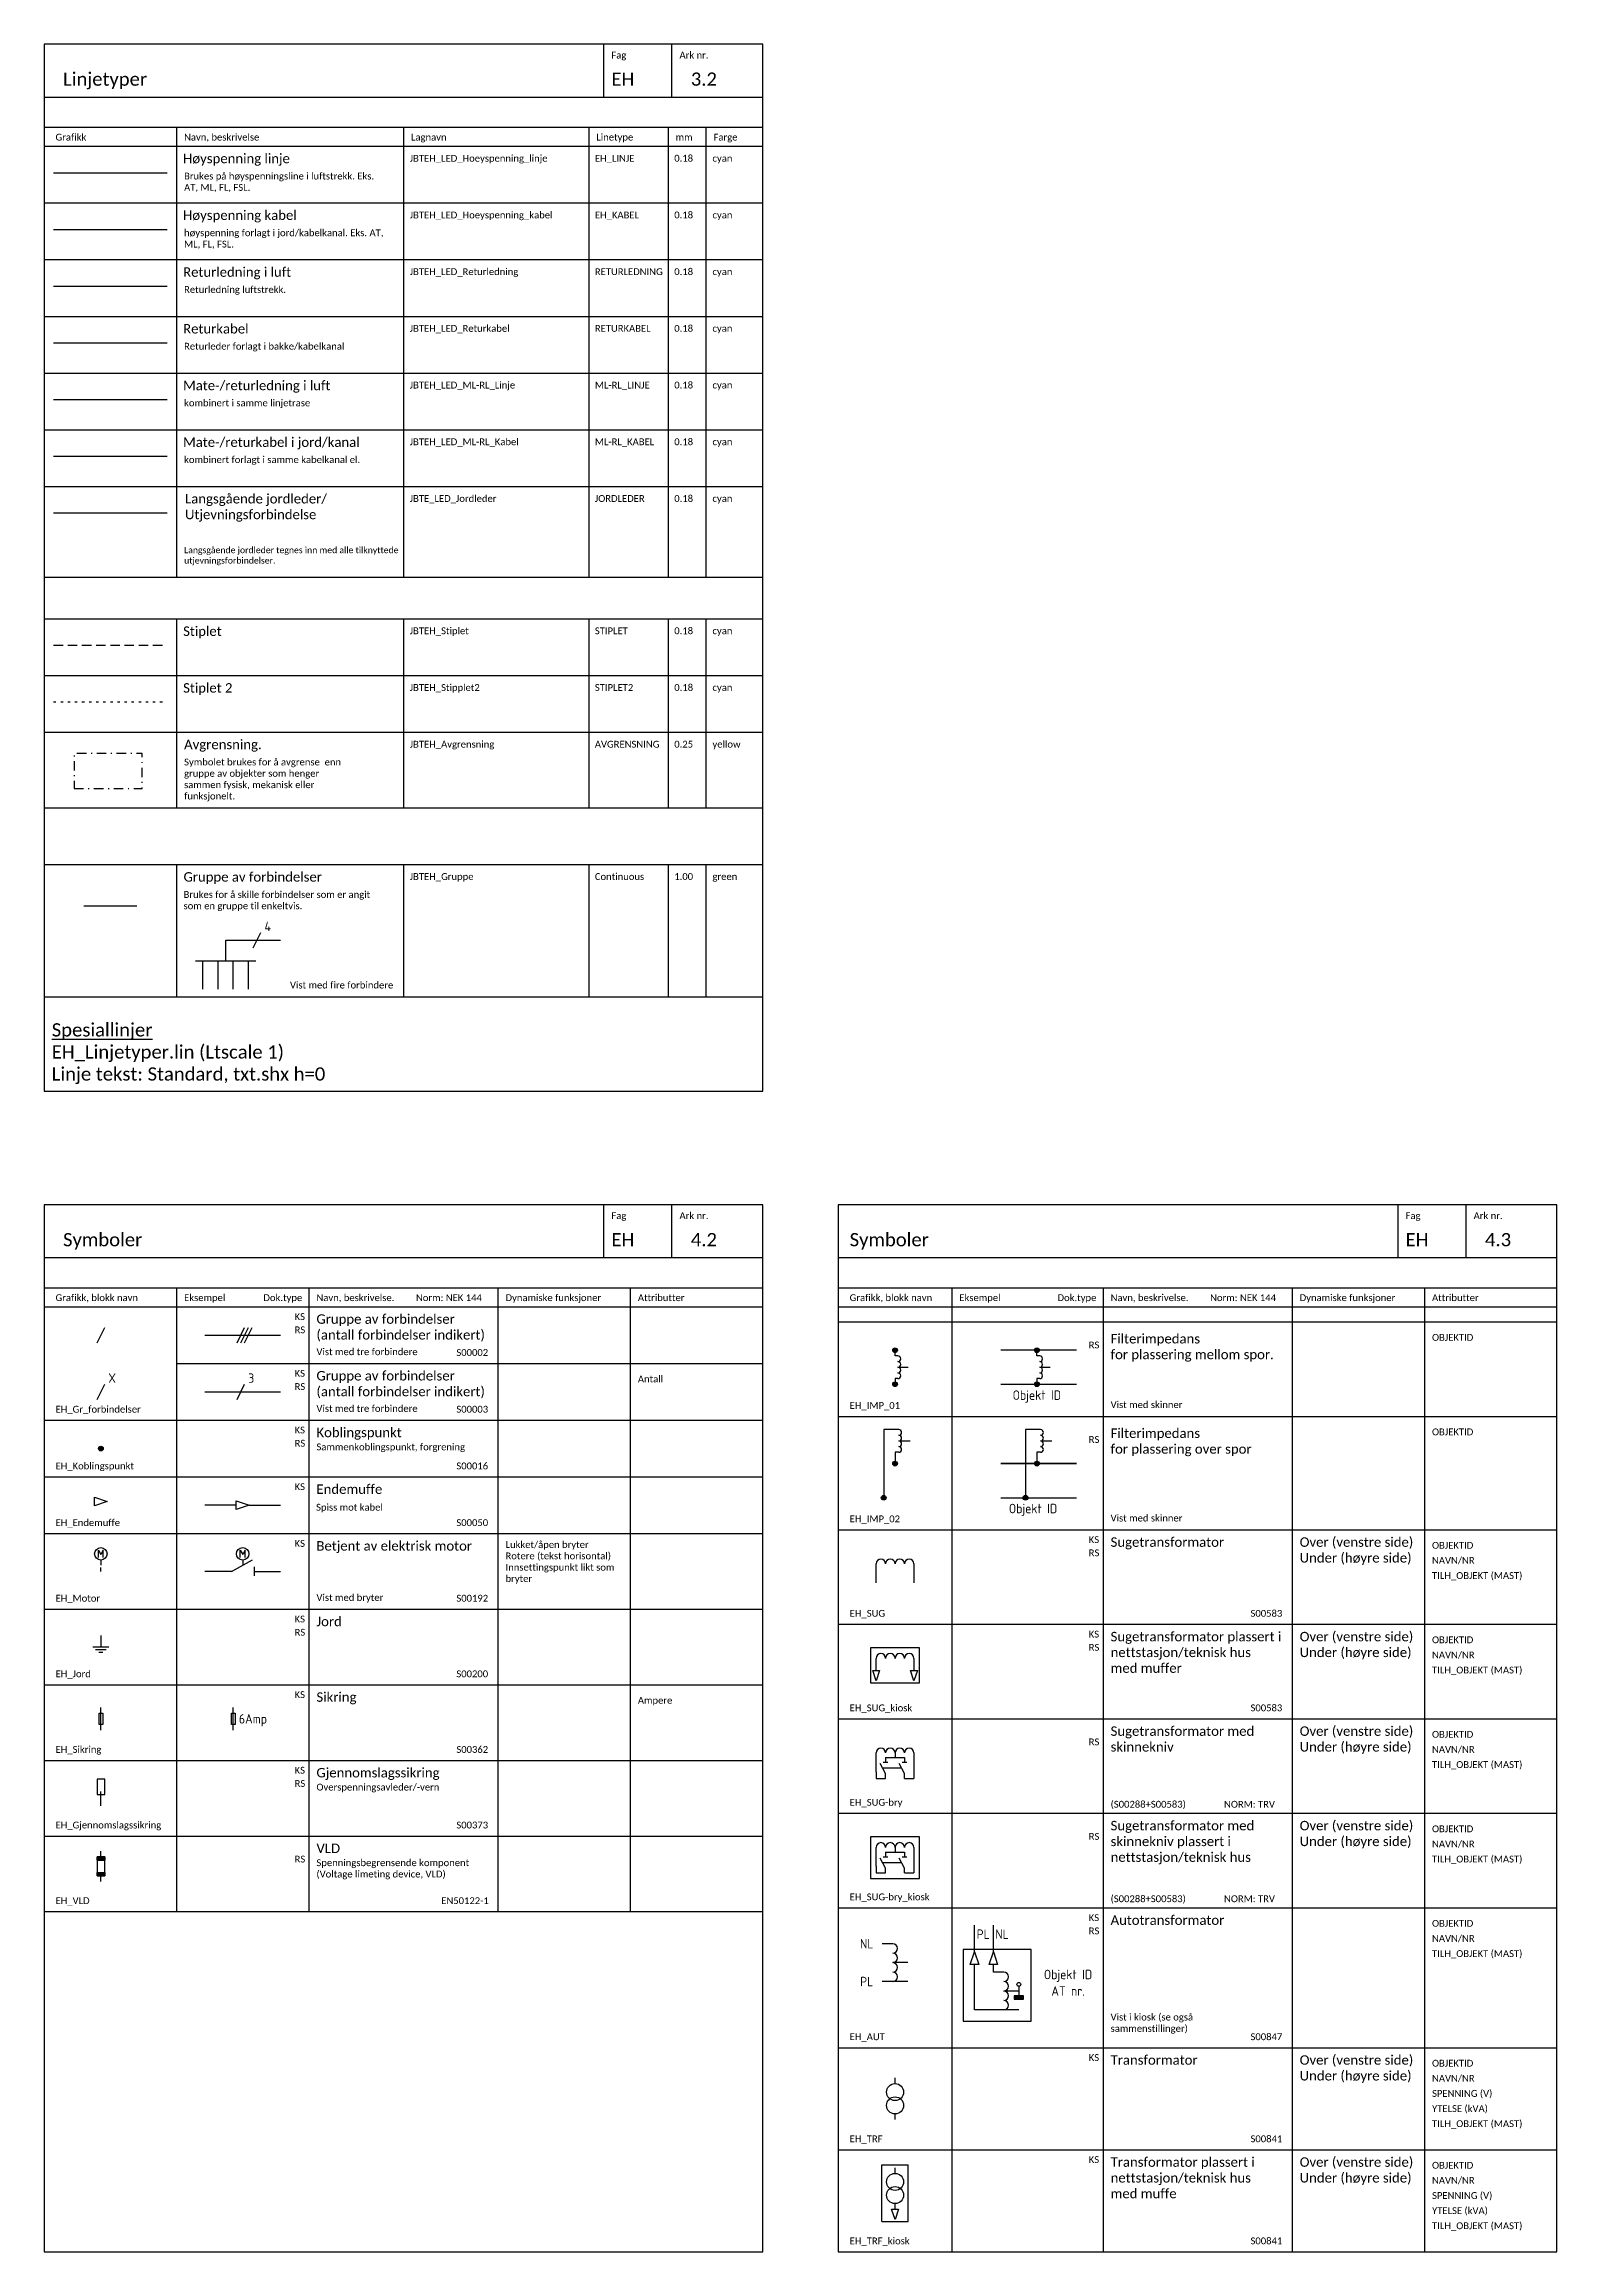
# Model space of a CAD drawing. Header units: millimetres. Extents: x -120 to 1240, y -2156 to 277.
# Drawn here: x 210 to 610, y -921 to -337 of the extents above; entities that cross this region are included whole.
import ezdxf
from ezdxf.enums import TextEntityAlignment as Align
from ezdxf.lldxf.tags import DXFTag

# ---------------------------------------------------------------- set-up
doc = ezdxf.new("R2010")
doc.units = ezdxf.units.MM
for name, pattern in [('AVGRENSNING', [5.25, 2.5, -1.25, 0.25, -1.25]), ('STIPLET', [3.75, 2.5, -1.25]), ('STIPLET2', [1.875, 0.625, -1.25])]:
    doc.linetypes.add(name, pattern=pattern)
for name, color, linetype in [('JBT_Tekst_25', 2, 'Continuous'), ('JBTE_LED_Jordleder', 4, 'JORDLEDER'), ('JBTEH_ATT_Tekst', 2, 'Continuous'), ('JBTEH_Avgrensning', 2, 'AVGRENSNING'), ('JBTEH_Gruppe', 3, 'Continuous'), ('JBTEH_Komponenter', 4, 'Continuous'), ('JBTEH_LED_Hoeyspenning_kabel', 4, 'KABEL2'), ('JBTEH_LED_Hoeyspenning_linje', 4, 'KABEL'), ('JBTEH_LED_ML-RL_Kabel', 4, 'ML-RL_KABEL'), ('JBTEH_LED_ML-RL_Linje', 4, 'ML-RL_LINJE'), ('JBTEH_LED_Returkabel', 4, 'RETURKABEL'), ('JBTEH_LED_Returledning', 4, 'RETURLEDNING'), ('JBTEH_Skinne_isolert_signal', 5, 'Continuous'), ('JBTEH_Stiplet', 4, 'STIPLET'), ('JBTEH_Stiplet2', 4, 'STIPLET2'), ('RAMME', 5, 'Continuous'), ('RAMME SYMBOLER', 4, 'Continuous'), ('RAMME TEKST', 7, 'Continuous')]:
    doc.layers.add(name, color=color, linetype=linetype)
doc.layers.add('JBTEH_ATT_OBJEKTID', color=2, linetype='Continuous', lineweight=25)
doc.styles.add('Calibri', font='calibri.ttf')
doc.styles.add('ISO25', font='isocp.shx', dxfattribs={"width": 0.9, "height": 2.5})
doc.styles.get("Standard").update_dxf_attribs({"font": 'txt.shx'})
tags = doc.linetypes.add('JORDLEDER', pattern='A,1.25,-1.5,2.5,-1,["jl",Standard,S=1.25,R=0,X=0,Y=-0.25],-2,2.5,-1.5,1.25', length=13.5).pattern_tags.tags
tags[10] = DXFTag(74, 10)
doc.linetypes.add('KABEL', pattern='A,0.3,-0.001,0.3,-0.001,0.3,-0.001,["x",Standard,S=0.25,R=0,X=0,Y=-0.08],-0.001', length=0.904)
doc.linetypes.add('KABEL2', pattern='A,0.3,-0.1,0.3,-0.1,0.3,-0.1,["x",Standard,S=0.25,R=0,X=0,Y=-0.08],-0.1', length=1.3)
tags = doc.linetypes.add('ML-RL_KABEL', pattern='A,1.5,-0.7,1,[133,ltypeshp,S=0.5,R=0,X=0,Y=0],-1,1,-0.7,1.5,["x",Standard,S=1.5,R=360,X=0,Y=-0.5],2.25', length=9.65).pattern_tags.tags
tags[22] = DXFTag(74, 10)
tags = doc.linetypes.add('ML-RL_LINJE', pattern='A,3.2,[133,ltypeshp,S=0.5,R=0,X=0,Y=0],-1,3.2,["x",Standard,S=1.5,R=360,X=0,Y=-0.5],2.25', length=9.65).pattern_tags.tags
tags[14] = DXFTag(74, 10)
doc.linetypes.add('RETURKABEL', pattern='A,1.5,-0.7,1,[133,ltypeshp,S=0.5,R=0,X=0,Y=0],-1,1,-0.7,1.5', length=7.4)
doc.linetypes.add('RETURLEDNING', pattern='A,3.2,[133,ltypeshp,S=0.5,R=0,X=0,Y=0],-1,3.2', length=7.4)

# ---------------------------------------------------------------- blocks, each defined once
blk = doc.blocks.new('EH_Gjennomslagssikring')
for p, q in [((-1, 7), (-1, 3)), ((1, 7), (-1, 7)), ((1, 3), (1, 7)), ((-1, 3), (1, 3)), ((0, 3), (0, 3.8)), ((0, 0), (0, 3))]:
    blk.add_line(p, q)
blk.add_solid([(0.8, 3.8), (-0.8, 3.8), (0, 5.4), (0.8, 3.8)])
blk = doc.blocks.new('EH_Jord')
for p, q in [((0, 0), (0, -3)), ((-2.1, -3), (2.1, -3)), ((-1.4, -3.7), (1.4, -3.7)), ((-0.525, -4.4), (0.525, -4.4))]:
    blk.add_line(p, q)
blk = doc.blocks.new('EH_Sikring')
blk.add_line((0, 0), (0, 6))
blk.add_lwpolyline([(-0.5, 1.5), (-0.5, 4.5), (0.5, 4.5), (0.5, 1.5)], close=True)
at = {"layer": 'JBTEH_ATT_Tekst', "style": 'ISO25'}
blk.add_attdef('AMP', (1.5, 1.75), '', height=2.5, dxfattribs=at)
blk = doc.blocks.new('EH_Koblingspunkt')
h = blk.add_hatch(color=256)
h.dxf.hatch_style = 1
edge = h.paths.add_edge_path()
edge.add_arc((0, 0), 0.625, 0, 360)
blk.add_circle((0, 0), 0.625)
blk = doc.blocks.new('EH_Endemuffe')
for p, q in [((0, 1.125), (3.375, 0)), ((0, -1.125), (0, 1.125)), ((3.375, 0), (0, -1.125))]:
    blk.add_line(p, q)
blk = doc.blocks.new('EH_Gr_forbindelser')
at = {"layer": 'JBTEH_Komponenter'}
blk.add_line((-1, -2), (1, 2), dxfattribs=at)
at = {"layer": 'JBTEH_ATT_Tekst', "style": 'ISO25'}
blk.add_attdef('ANTALL', (1.96, 2.38), '', height=2.5, dxfattribs=at)
blk = doc.blocks.new('*U88')
for p, q in [((2.36, 3.65), (2.36, 5.65)), ((2.36, 5.65), (3, 4.5)), ((3.64, 5.65), (3, 4.5)), ((3, 3), (3, 1.66)), ((3.64, 3.65), (3.64, 5.65))]:
    blk.add_line(p, q)
at = {"color": 0, "linetype": 'ByBlock'}
blk.add_line((3, 0), (3, 1), dxfattribs=at)
blk.add_circle((3, 4.65), 1.65, dxfattribs=at)
blk = doc.blocks.new('*U78')
for p, q in [((2.36, 3.65), (2.36, 5.65)), ((2.36, 5.65), (3, 4.5)), ((3.64, 5.65), (3, 4.5)), ((3, 3), (3, 1.66)), ((3.64, 3.65), (3.64, 5.65))]:
    blk.add_line(p, q)
at = {"color": 0, "linetype": 'ByBlock'}
blk.add_circle((3, 4.65), 1.65, dxfattribs=at)
blk = doc.blocks.new('EH_AUT')
for p, q in [((-4, 5), (-6.75, 5)), ((0, 0), (-4, 0)), ((0, -5), (-6.75, -5))]:
    blk.add_line(p, q)
for centre in [(-4, 3.75), (-4, 1.25), (-4, -1.25), (-4, -3.75)]:
    blk.add_arc(centre, 1.25, 270, 90)
at = {"layer": 'JBTEH_ATT_OBJEKTID', "style": 'ISO25', "flags": 4}
blk.add_attdef('OBJEKTID', text='', height=2.5, dxfattribs=at).set_placement((13, 4), align=Align.MIDDLE)
at = {"layer": 'JBTEH_ATT_Tekst', "style": 'ISO25', "flags": 4}
for tag, p in [('NAVN/NR', (13, 0)), ('TILH_OBJEKT', (13, -4))]:
    blk.add_attdef(tag, text='', height=2.5, dxfattribs=at).set_placement(p, align=Align.MIDDLE)
blk = doc.blocks.new('*U135')
for p, q in [((-3.5, 15), (3.5, 15)), ((-3.5, 0), (-3.5, 15)), ((0, 12.75), (0, 14.25)), ((3.5, 0), (3.5, 15)), ((-3.5, 0), (3.5, 0)), ((0, 3.25), (0, 4.75))]:
    blk.add_line(p, q)
for centre in [(0, 10.5), (0, 7)]:
    blk.add_circle(centre, 2.25)
at = {"xscale": 0.8, "yscale": 0.8, "zscale": 0.9, "rotation": 270}
blk.add_blockref('EH_Endemuffe', (0, 3.25), dxfattribs=at)
at = {"layer": 'JBTEH_ATT_OBJEKTID', "style": 'ISO25'}
blk.add_attdef('OBJEKTID', text='', height=2.5, dxfattribs=at).set_placement((0, 34.05), align=Align.MIDDLE)
at = {"layer": 'JBTEH_ATT_Tekst', "style": 'ISO25'}
for tag, p in [('NAVN/NR', (0, 30.05)), ('SPENNING', (0, 26.05)), ('TILH_OBJEKT', (0, 18.05)), ('YTELSE', (0, 22.05))]:
    blk.add_attdef(tag, text='', height=2.5, dxfattribs=at).set_placement(p, align=Align.MIDDLE)
blk = doc.blocks.new('*U143')
for p, q in [((0, 9.5), (0, 11)), ((0, 0), (0, 1.5))]:
    blk.add_line(p, q)
for centre in [(0, 7.25), (0, 3.75)]:
    blk.add_circle(centre, 2.25)
at = {"layer": 'JBTEH_ATT_OBJEKTID', "style": 'ISO25'}
blk.add_attdef('OBJEKTID', text='', height=2.5, dxfattribs=at).set_placement((0, 29.55), align=Align.MIDDLE)
at = {"layer": 'JBTEH_ATT_Tekst', "style": 'ISO25'}
for tag, p in [('NAVN/NR', (0, 25.55)), ('SPENNING', (0, 21.55)), ('YTELSE', (0, 17.55)), ('TILH_OBJEKT', (0, 13.55))]:
    blk.add_attdef(tag, text='', height=2.5, dxfattribs=at).set_placement(p, align=Align.MIDDLE)
blk = doc.blocks.new('EH_Skinnejord')
h = blk.add_hatch(color=256)
h.dxf.hatch_style = 1
h.paths.add_polyline_path([(2.75, -2.15), (5.25, -2.15), (5.25, -1.25), (2.75, -1.25)])
for p, q in [((4, 0), (0, 0)), ((4, 1.25), (4, -1.25))]:
    blk.add_line(p, q)
blk.add_lwpolyline([(2.75, -2.15), (5.25, -2.15), (5.25, -1.25), (2.75, -1.25)], close=True)
blk.add_circle((4, 1.75), 0.5)
blk = doc.blocks.new('*U100')
for p, q in [((-5, 0), (-5, 5)), ((-5, 0), (-5, -1.75)), ((-2.5, -0.5), (-3.91, 2.15)), ((-3.3, 1), (1.7, 1)), ((-3.1, 2.5), (-1.9, 2.5)), ((-2.5, 3.75), (2.5, 3.75)), ((-2.5, 3.75), (-2.5, 2.5)), ((0, 5), (0, 3.75)), ((2.5, -0.5), (1.09, 2.15)), ((1.9, 2.5), (3.1, 2.5)), ((2.5, 3.75), (2.5, 2.5)), ((5, 5), (5, 0)), ((5, 0), (5, -1.75)), ((-5, -1.75), (-2.5, -1.75)), ((-2.5, -1.75), (-2.5, -0.5)), ((2.5, -1.75), (2.5, -0.5)), ((2.5, -1.75), (5, -1.75))]:
    blk.add_line(p, q)
for centre in [(-3.75, 5), (-1.25, 5), (1.25, 5), (3.75, 5)]:
    blk.add_arc(centre, 1.25, 0, 180)
at = {"layer": 'JBTEH_ATT_OBJEKTID', "style": 'ISO25', "flags": 4}
blk.add_attdef('OBJEKTID', text='', height=2.5, dxfattribs=at).set_placement((0, 18.3), align=Align.MIDDLE)
at = {"layer": 'JBTEH_ATT_Tekst', "style": 'ISO25', "flags": 4}
for tag, p in [('NAVN/NR', (0, 14.3)), ('TILH_OBJEKT', (0, 10.3))]:
    blk.add_attdef(tag, text='', height=2.5, dxfattribs=at).set_placement(p, align=Align.MIDDLE)
blk = doc.blocks.new('*U101')
for p, q in [((-5, 0), (-5, 5)), ((-5, 0), (-5, -1.75)), ((-2.5, -0.5), (-3.91, 2.15)), ((-3.3, 1), (1.7, 1)), ((-3.1, 2.5), (-1.9, 2.5)), ((-2.5, 3.75), (2.5, 3.75)), ((-2.5, 3.75), (-2.5, 2.5)), ((0, 5), (0, 3.75)), ((2.5, -0.5), (1.09, 2.15)), ((1.9, 2.5), (3.1, 2.5)), ((2.5, 3.75), (2.5, 2.5)), ((5, 5), (5, 0)), ((5, 0), (5, -1.75)), ((-5, -1.75), (-2.5, -1.75)), ((-2.5, -1.75), (-2.5, -0.5)), ((2.5, -1.75), (2.5, -0.5)), ((2.5, -1.75), (5, -1.75))]:
    blk.add_line(p, q)
blk.add_lwpolyline([(-6.5, -3.25), (6.5, -3.25), (6.5, 7.75), (-6.5, 7.75)], close=True)
for centre in [(-3.75, 5), (-1.25, 5), (1.25, 5), (3.75, 5)]:
    blk.add_arc(centre, 1.25, 0, 180)
at = {"layer": 'JBTEH_ATT_OBJEKTID', "style": 'ISO25', "flags": 4}
blk.add_attdef('OBJEKTID', text='', height=2.5, dxfattribs=at).set_placement((0, 18.3), align=Align.MIDDLE)
at = {"layer": 'JBTEH_ATT_Tekst', "style": 'ISO25', "flags": 4}
for tag, p in [('NAVN/NR', (0, 14.3)), ('TILH_OBJEKT', (0, 10.3))]:
    blk.add_attdef(tag, text='', height=2.5, dxfattribs=at).set_placement(p, align=Align.MIDDLE)
blk = doc.blocks.new('*U133')
for p, q in [((-5, 1.75), (-5, 5)), ((5, 5), (5, 1.75))]:
    blk.add_line(p, q)
blk.add_lwpolyline([(-6.5, -1.5), (6.5, -1.5), (6.5, 7.75), (-6.5, 7.75)], close=True)
for centre in [(-3.75, 5), (-1.25, 5), (1.25, 5), (3.75, 5)]:
    blk.add_arc(centre, 1.25, 0, 180)
at = {"xscale": 0.8, "yscale": 0.8, "zscale": 0.9, "rotation": 270}
for p in [(-5, 1.75), (5, 1.75)]:
    blk.add_blockref('EH_Endemuffe', p, dxfattribs=at)
at = {"layer": 'JBTEH_ATT_OBJEKTID', "style": 'ISO25', "flags": 4}
blk.add_attdef('OBJEKTID', text='', height=2.5, dxfattribs=at).set_placement((0, 18.3), align=Align.MIDDLE)
at = {"layer": 'JBTEH_ATT_Tekst', "style": 'ISO25', "flags": 4}
for tag, p in [('NAVN/NR', (0, 14.3)), ('TILH_OBJEKT', (0, 10.3))]:
    blk.add_attdef(tag, text='', height=2.5, dxfattribs=at).set_placement(p, align=Align.MIDDLE)
blk = doc.blocks.new('*U79')
for p, q in [((-5, 0), (-5, 5)), ((5, 5), (5, 0))]:
    blk.add_line(p, q)
for centre in [(-3.75, 5), (-1.25, 5), (1.25, 5), (3.75, 5)]:
    blk.add_arc(centre, 1.25, 0, 180)
at = {"layer": 'JBTEH_ATT_OBJEKTID', "style": 'ISO25', "flags": 4}
blk.add_attdef('OBJEKTID', text='', height=2.5, dxfattribs=at).set_placement((0, 18.3), align=Align.MIDDLE)
at = {"layer": 'JBTEH_ATT_Tekst', "style": 'ISO25', "flags": 4}
for tag, p in [('NAVN/NR', (0, 14.3)), ('TILH_OBJEKT', (0, 10.3))]:
    blk.add_attdef(tag, text='', height=2.5, dxfattribs=at).set_placement(p, align=Align.MIDDLE)
blk = doc.blocks.new('EXP-Gruppe av forbindelser')
at = {"layer": 'JBTEH_Gruppe'}
blk.add_line((0, 0), (16, 0), dxfattribs=at)
at = {"layer": 'JBTEH_LED_Hoeyspenning_kabel', "ltscale": 5}
for points in [[(2, -7.5), (2, 0)], [(6, -7.5), (6, 0)], [(10, -7.5), (10, 0)], [(14, -7.5), (14, 0)]]:
    blk.add_lwpolyline(points, dxfattribs=at)
at = {"layer": 'JBTEH_LED_Hoeyspenning_kabel', "ltscale": 5, "flags": 128}
blk.add_lwpolyline([(8, 0), (8, 5.48), (22.5, 5.48)], dxfattribs=at)
at = {"layer": 'RAMME SYMBOLER'}
blk.add_blockref('EH_Gr_forbindelser', (16.31, 5.48), dxfattribs=at).add_auto_attribs({'ANTALL': '4'})
blk = doc.blocks.new('EH_VLD')
h = blk.add_hatch(color=256)
h.dxf.hatch_style = 1
h.paths.add_polyline_path([(1, 5.65), (-1, 5.65), (-1, 6.5), (1, 6.5)])
h = blk.add_hatch(color=256)
h.dxf.hatch_style = 1
h.paths.add_polyline_path([(1, 1.5), (-1, 1.5), (-1, 2.35), (1, 2.35)])
for p, q in [((-1, 6.5), (-1, 1.5)), ((1, 6.5), (-1, 6.5)), ((0, 6.5), (0, 8)), ((1, 1.5), (1, 6.5)), ((-1, 5.65), (1, 5.65)), ((-1, 1.5), (1, 1.5)), ((0, 0), (0, 1.5))]:
    blk.add_line(p, q)
for points in [[(1, 5.65), (-1, 5.65), (-1, 6.5), (1, 6.5)], [(1, 1.5), (-1, 1.5), (-1, 2.35), (1, 2.35)]]:
    blk.add_lwpolyline(points, close=True)
blk = doc.blocks.new('EH_IMP_02')
for p, q in [((1, 9), (-3, 9)), ((-3, 9), (-3, -9)), ((1, 6), (4, 6)), ((1, 3), (0, 3)), ((0, 3), (0, 0))]:
    blk.add_line(p, q)
for centre in [(1, 8.25), (1, 6.75), (1, 5.25), (1, 3.75)]:
    blk.add_arc(centre, 0.75, 270, 90)
for p in [(0, 0), (-3, -9)]:
    blk.add_blockref('EH_Koblingspunkt', p)
at = {"layer": 'JBTEH_ATT_OBJEKTID', "style": 'ISO25', "flags": 4}
blk.add_attdef('OBJEKTID', text='', height=2.5, dxfattribs=at).set_placement((-1.5, -12.25), align=Align.MIDDLE)
blk = doc.blocks.new('EH_IMP_01')
for p, q in [((0, 7.5), (0, 9)), ((0.75, 7.5), (0, 7.5)), ((0.75, 1.5), (0, 1.5)), ((0, 1.5), (0, 0)), ((0.75, 4.5), (3.5, 4.5))]:
    blk.add_line(p, q)
at = {"linetype": 'ByBlock'}
blk.add_lwpolyline([(0, 0.75), (0, 0)], dxfattribs=at)
for centre in [(0.75, 6.75), (0.75, 5.25), (0.75, 3.75), (0.75, 2.25)]:
    blk.add_arc(centre, 0.75, 270, 90)
for p in [(0, 9), (0, 0)]:
    blk.add_blockref('EH_Koblingspunkt', p)
at = {"layer": 'JBTEH_ATT_OBJEKTID', "style": 'ISO25', "flags": 4}
blk.add_attdef('OBJEKTID', text='', height=2.5, dxfattribs=at).set_placement((0, -3.25), align=Align.MIDDLE)

msp = doc.modelspace()

# ---------------------------------------------------------------- linework, layer by layer
at = {"layer": 'JBTE_LED_Jordleder'}
msp.add_line((212.5, -461), (242.5, -461), dxfattribs=at)
at = {"layer": 'JBTEH_Avgrensning', "flags": 128}
msp.add_lwpolyline([(217.92, -533.9), (235.92, -533.9), (235.92, -524.65), (217.92, -524.65)], close=True, dxfattribs=at)
at = {"layer": 'JBTEH_Gruppe'}
msp.add_line((234.5, -565), (220.5, -565), dxfattribs=at)
at = {"layer": 'JBTEH_Komponenter'}
for p, q in [((252.5, -678.5), (272.5, -678.5)), ((252.5, -693.5), (272.5, -693.5)), ((456, -857), (456, -845)), ((461, -847), (461, -845)), ((461, -857), (456, -857))]:
    msp.add_line(p, q, dxfattribs=at)
msp.add_lwpolyline([(453, -860), (471, -860), (471, -841), (453, -841)], close=True, dxfattribs=at)
at = {"layer": 'JBTEH_LED_Hoeyspenning_kabel', "ltscale": 5}
for p, q in [((212.5, -386), (242.5, -386)), ((264.19, -723.5), (272.5, -723.5)), ((456, -841.62), (456, -834.6)), ((461, -841.62), (461, -834.6))]:
    msp.add_line(p, q, dxfattribs=at)
at = {"layer": 'JBTEH_LED_Hoeyspenning_linje', "ltscale": 5}
for p, q in [((212.5, -371), (242.5, -371)), ((260.81, -723.5), (252.5, -723.5))]:
    msp.add_line(p, q, dxfattribs=at)
at = {"layer": 'JBTEH_LED_ML-RL_Kabel'}
msp.add_line((212.5, -446), (242.5, -446), dxfattribs=at)
at = {"layer": 'JBTEH_LED_ML-RL_Linje'}
msp.add_line((212.5, -431), (242.5, -431), dxfattribs=at)
at = {"layer": 'JBTEH_LED_Returkabel'}
msp.add_line((212.5, -416), (242.5, -416), dxfattribs=at)
at = {"layer": 'JBTEH_LED_Returledning'}
msp.add_line((212.5, -401), (242.5, -401), dxfattribs=at)
at = {"layer": 'JBTEH_Skinne_isolert_signal'}
for points in [[(483, -682.5), (463, -682.5)], [(463, -691.5), (483, -691.5)], [(463, -712.5), (483, -712.5)], [(483, -712.5), (463, -712.5)], [(463, -721.5), (483, -721.5)]]:
    msp.add_lwpolyline(points, dxfattribs=at)
at = {"layer": 'JBTEH_Stiplet'}
msp.add_line((212.5, -496), (242.5, -496), dxfattribs=at)
msp.add_line((212.5, -496), (242.5, -496), dxfattribs=at)
at = {"layer": 'JBTEH_Stiplet2'}
msp.add_line((212.5, -511), (242.5, -511), dxfattribs=at)
at = {"layer": 'RAMME'}
for points in [[(400, -337), (210, -337), (210, -614), (400, -614)], [(400, -644), (210, -644), (210, -921), (400, -921)], [(610, -644), (420, -644), (420, -921), (610, -921)]]:
    msp.add_lwpolyline(points, close=True, dxfattribs=at)
for points in [[(210, -351), (400, -351)], [(210, -658), (400, -658)], [(420, -658), (610, -658)]]:
    msp.add_lwpolyline(points, dxfattribs=at)
at = {"layer": 'RAMME SYMBOLER'}
for p, q in [((358, -351), (358, -337)), ((376, -351), (376, -337)), ((210, -359), (400, -359)), ((245, -359), (245, -478)), ((305, -359), (305, -478)), ((354, -359), (354, -478)), ((375, -359), (375, -478)), ((385, -359), (385, -478)), ((210, -364), (400, -364)), ((210, -379), (400, -379)), ((210, -394), (400, -394)), ((210, -409), (400, -409)), ((210, -424), (400, -424)), ((210, -439), (400, -439)), ((210, -454), (400, -454)), ((210, -478), (400, -478)), ((210, -489), (400, -489)), ((245, -489), (245, -539)), ((305, -489), (305, -539)), ((354, -489), (354, -539)), ((375, -489), (375, -539)), ((385, -489), (385, -539)), ((210, -504), (400, -504)), ((210, -519), (400, -519)), ((210, -539), (400, -539)), ((210, -554), (400, -554)), ((245, -554), (245, -589)), ((305, -554), (305, -589)), ((354, -554), (354, -589)), ((375, -554), (375, -589)), ((385, -554), (385, -589)), ((210, -589), (400, -589)), ((358, -658), (358, -644)), ((376, -658), (376, -644)), ((568, -658), (568, -644)), ((586, -658), (586, -644)), ((210, -666), (400, -666)), ((210, -671), (400, -671)), ((245, -666), (245, -831)), ((280, -666), (280, -831)), ((330, -666), (330, -831)), ((365, -666), (365, -831)), ((420, -666), (610, -666)), ((420, -671), (610, -671)), ((450, -666), (450, -921)), ((490, -666), (490, -921)), ((540, -666), (540, -921)), ((575, -666), (575, -921)), ((420, -675), (610, -675)), ((245, -686), (400, -686)), ((420, -700), (610, -700)), ((210, -701), (400, -701)), ((210, -716), (400, -716)), ((420, -730), (610, -730)), ((420, -730), (610, -730)), ((210, -731), (400, -731)), ((259.5, -741), (252.5, -741)), ((259.5, -741), (265.1, -737.9)), ((265.5, -739.8), (265.5, -742.2)), ((265.5, -741), (272.5, -741)), ((210, -751), (400, -751)), ((420, -755), (610, -755)), ((210, -771), (400, -771)), ((420, -780), (610, -780)), ((210, -791), (400, -791)), ((420, -805), (610, -805)), ((210, -811), (400, -811)), ((210, -831), (400, -831)), ((420, -830), (610, -830)), ((420, -867), (610, -867)), ((420, -894), (610, -894))]:
    msp.add_line(p, q, dxfattribs=at)

# ---------------------------------------------------------------- block references
at = {"layer": 'JBTEH_Komponenter'}
for name, p in [('EH_Gr_forbindelser', (225, -678.5)), ('EH_Gr_forbindelser', (262, -678.5)), ('EH_Gr_forbindelser', (263, -678.5)), ('EH_Gr_forbindelser', (264, -678.5)), ('EH_IMP_01', (435, -691.5)), ('EH_Koblingspunkt', (472.5, -682.5)), ('EH_Koblingspunkt', (472.5, -691.5)), ('EH_IMP_02', (435, -712.5)), ('EH_Koblingspunkt', (225, -708.5)), ('EH_Endemuffe', (223.31, -722.5)), ('EH_Endemuffe', (260.81, -723.5)), ('*U88', (222, -741)), ('*U78', (259.5, -741)), ('*U79', (435, -744)), ('EH_Jord', (225, -758)), ('*U133', (435, -769)), ('EH_Sikring', (225, -783)), ('*U100', (435, -794)), ('EH_Gjennomslagssikring', (225, -803)), ('*U101', (435, -819)), ('EH_VLD', (225, -823)), ('EH_AUT', (438.38, -844.5)), ('EH_Skinnejord', (463.75, -852)), ('*U143', (435, -886)), ('*U135', (435, -913))]:
    msp.add_blockref(name, p, dxfattribs=at)
ref = msp.add_blockref('EH_IMP_01', (472.5, -691.5), dxfattribs=at)
ref.add_attrib('OBJEKTID', 'Objekt ID', dxfattribs={"layer": 'JBTEH_ATT_OBJEKTID', "height": 2.5, "style": 'ISO25'}).set_placement((472.5, -694.75), align=Align.MIDDLE)
for name, p, values in [('EH_Gr_forbindelser', (225, -693.5), {'ANTALL': 'X'}), ('EH_Sikring', (260, -783), {'AMP': '6Amp'})]:
    msp.add_blockref(name, p, dxfattribs=at).add_auto_attribs(values)
ref = msp.add_blockref('EH_IMP_02', (472.5, -712.5), dxfattribs=at)
ref.add_attrib('OBJEKTID', 'Objekt ID', dxfattribs={"layer": 'JBTEH_ATT_OBJEKTID', "height": 2.5, "style": 'ISO25'}).set_placement((471.5, -724.74), align=Align.MIDDLE)
at = {"layer": 'JBTEH_Komponenter', "rotation": 90}
for p in [(456, -845), (461, -845)]:
    msp.add_blockref('EH_Endemuffe', p, dxfattribs=at)
at = {"layer": 'JBTEH_Komponenter'}
ref = msp.add_blockref('EH_AUT', (467.75, -852), dxfattribs=at)
ref.add_attrib('OBJEKTID', 'Objekt ID', dxfattribs={"layer": 'JBTEH_ATT_OBJEKTID', "height": 2.5, "style": 'ISO25'}).set_placement((480.75, -848), align=Align.MIDDLE)
ref.add_attrib('NAVN/NR', 'AT nr.', dxfattribs={"layer": 'JBTEH_ATT_Tekst', "height": 2.5, "style": 'ISO25'}).set_placement((480.75, -852), align=Align.MIDDLE)
at = {"layer": 'JBTEH_Stiplet2'}
msp.add_blockref('EXP-Gruppe av forbindelser', (250, -579.5), dxfattribs=at)
at = {"layer": 'RAMME SYMBOLER'}
msp.add_blockref('EH_Gr_forbindelser', (262, -693.5), dxfattribs=at).add_auto_attribs({'ANTALL': '3'})

# ---------------------------------------------------------------- texts
at = {"layer": 'JBT_Tekst_25', "style": 'ISO25'}
for s, p in [('NL', (427.5, -839.5)), ('PL', (458.3, -836.97)), ('NL', (463.3, -836.97)), ('PL', (427.5, -849.5))]:
    msp.add_text(s, height=2.5, dxfattribs=at).set_placement(p, align=Align.MIDDLE_CENTER)
at = {"layer": 'RAMME TEKST', "linetype": 'ByBlock', "style": 'Calibri'}
for s, height, p in [('Linjetyper', 3.5, (215, -348)), ('Fag', 1.8, (360, -340.8)), ('EH', 3.5, (360, -348)), ('Ark nr.', 1.8, (378, -340.8)), ('3.2', 3.5, (381, -348)), ('Grafikk', 1.8, (213, -362.5)), ('Navn, beskrivelse', 1.8, (247, -362.5)), ('Lagnavn', 1.8, (307, -362.5)), ('Linetype', 1.8, (356, -362.5)), ('mm', 1.8, (376.98, -362.5)), ('Farge', 1.8, (387, -362.5)), ('JBTEH_LED_Hoeyspenning_linje', 1.8, (306.66, -368.09)), ('EH_LINJE', 1.8, (355.62, -368.09)), ('0.18', 1.8, (376.62, -368.08)), ('cyan', 1.8, (386.72, -368.08)), ('JBTEH_LED_Hoeyspenning_kabel', 1.8, (306.66, -383.09)), ('EH_KABEL', 1.8, (355.62, -383.09)), ('0.18', 1.8, (376.62, -383.08)), ('cyan', 1.8, (386.72, -383.08)), ('JBTEH_LED_Returledning', 1.8, (306.66, -398.09)), ('RETURLEDNING', 1.8, (355.62, -398.09)), ('0.18', 1.8, (376.62, -398.08)), ('cyan', 1.8, (386.72, -398.08)), ('JBTEH_LED_Returkabel', 1.8, (306.66, -413.09)), ('RETURKABEL', 1.8, (355.62, -413.09)), ('0.18', 1.8, (376.62, -413.08)), ('cyan', 1.8, (386.72, -413.08)), ('JBTEH_LED_ML-RL_Linje', 1.8, (306.66, -428.09)), ('ML-RL_LINJE', 1.8, (355.62, -428.09)), ('0.18', 1.8, (376.62, -428.08)), ('cyan', 1.8, (386.72, -428.08)), ('JBTEH_LED_ML-RL_Kabel', 1.8, (306.66, -443.09)), ('ML-RL_KABEL', 1.8, (355.62, -443.09)), ('0.18', 1.8, (376.62, -443.08)), ('cyan', 1.8, (386.72, -443.08)), ('JBTE_LED_Jordleder', 1.8, (306.66, -458.09)), ('JORDLEDER', 1.8, (355.62, -458.09)), ('0.18', 1.8, (376.62, -458.08)), ('cyan', 1.8, (386.72, -458.08)), ('JBTEH_Stiplet', 1.8, (306.66, -493.09)), ('STIPLET', 1.8, (355.62, -493.09)), ('0.18', 1.8, (376.62, -493.08)), ('cyan', 1.8, (386.72, -493.08)), ('JBTEH_Stipplet2', 1.8, (306.66, -508.09)), ('STIPLET2', 1.8, (355.62, -508.09)), ('0.18', 1.8, (376.62, -508.08)), ('cyan', 1.8, (386.72, -508.08)), ('JBTEH_Avgrensning', 1.8, (306.66, -523.09)), ('AVGRENSNING', 1.8, (355.62, -523.09)), ('0.25', 1.8, (376.62, -523.08)), ('yellow', 1.8, (386.72, -523.08)), ('JBTEH_Gruppe', 1.8, (306.66, -558.09)), ('Continuous', 1.8, (355.62, -558.09)), ('1.00', 1.8, (376.62, -558.08)), ('green', 1.8, (386.72, -558.08)), ('Fag', 1.8, (360, -647.8)), ('Ark nr.', 1.8, (378, -647.8)), ('Fag', 1.8, (570, -647.8)), ('Ark nr.', 1.8, (588, -647.8)), ('Symboler', 3.5, (215, -655)), ('EH', 3.5, (360, -655)), ('4.2', 3.5, (381, -655)), ('Symboler', 3.5, (423, -655)), ('EH', 3.5, (570, -655)), ('4.3', 3.5, (591, -655)), ('Grafikk, blokk navn', 1.8, (213, -669.5)), ('Eksempel', 1.8, (247, -669.5)), ('Dok.type', 1.8, (267.97, -669.5)), ('Navn, beskrivelse.         Norm: NEK 144', 1.8, (282, -669.5)), ('Dynamiske funksjoner', 1.8, (332, -669.5)), ('Attributter', 1.8, (367, -669.5)), ('Grafikk, blokk navn', 1.8, (423, -669.5)), ('Eksempel', 1.8, (452, -669.5)), ('Dok.type', 1.8, (477.97, -669.5)), ('Navn, beskrivelse.         Norm: NEK 144', 1.8, (492, -669.5)), ('Dynamiske funksjoner', 1.8, (542, -669.5)), ('Attributter', 1.8, (577, -669.5)), ('KS', 1.8, (276.22, -674.5)), ('RS', 1.8, (276.22, -678)), ('S00002 ', 1.8, (319, -684)), ('RS', 1.8, (486.22, -682)), ('KS', 1.8, (276.22, -689.5)), ('RS', 1.8, (276.22, -693)), ('EH_Gr_forbindelser', 1.8, (213, -699)), ('S00003', 1.8, (319, -699)), ('EH_IMP_01 ', 1.8, (423, -698)), ('KS', 1.8, (276.22, -704.5)), ('RS', 1.8, (276.22, -708)), ('RS', 1.8, (486.22, -707)), ('EH_Koblingspunkt', 1.8, (213, -714)), ('S00016 ', 1.8, (319, -714)), ('KS', 1.8, (276.22, -719.5)), ('EH_Endemuffe', 1.8, (213, -729)), ('S00050', 1.8, (319, -729)), ('EH_IMP_02', 1.8, (423, -728)), ('KS', 1.8, (276.22, -734.5)), ('KS', 1.8, (486.22, -733.5)), ('RS', 1.8, (486.22, -737)), ('Sugetransformator', 2.5, (492, -734.5)), ('EH_Motor', 1.8, (213, -749)), ('S00192 ', 1.8, (319, -749)), ('KS', 1.8, (276.22, -754.5)), ('EH_SUG', 1.8, (423, -753)), ('S00583', 1.8, (529, -753)), ('RS', 1.8, (276.22, -758)), ('KS', 1.8, (486.22, -758.5)), ('RS', 1.8, (486.22, -762)), ('EH_Jord', 1.8, (213, -769)), ('S00200 ', 1.8, (319, -769)), ('KS', 1.8, (276.22, -774.5)), ('EH_SUG_kiosk', 1.8, (423, -778)), ('S00583', 1.8, (529, -778)), ('EH_Sikring', 1.8, (213, -789)), ('S00362 ', 1.8, (319, -789)), ('RS', 1.8, (486.22, -787)), ('KS', 1.8, (276.22, -794.5)), ('RS', 1.8, (276.22, -798)), ('EH_SUG-bry', 1.8, (423, -803)), ('(S00288+S00583)', 1.8, (492, -803.5)), ('NORM: TRV', 1.8, (522, -803.5)), ('EH_Gjennomslagssikring', 1.8, (213, -809)), ('S00373 ', 1.8, (319, -809)), ('RS', 1.8, (486.22, -812)), ('RS', 1.8, (276.22, -818)), ('EH_VLD', 1.8, (213, -829)), ('EN50122-1', 1.8, (315, -829)), ('EH_SUG-bry_kiosk', 1.8, (423, -828)), ('(S00288+S00583)', 1.8, (492, -828.5)), ('NORM: TRV', 1.8, (522, -828.5)), ('KS', 1.8, (486.22, -833.5)), ('RS', 1.8, (486.22, -837)), ('EH_AUT', 1.8, (423, -865)), ('S00847', 1.8, (529, -865)), ('KS', 1.8, (486.22, -870.5)), ('Transformator', 2.5, (492, -871.5)), ('EH_TRF', 1.8, (423, -892)), ('S00841', 1.8, (529, -892)), ('KS', 1.8, (486.22, -897.5)), ('EH_TRF_kiosk', 1.8, (423, -919)), ('S00841', 1.8, (529, -919))]:
    msp.add_text(s, height=height, dxfattribs=at).set_placement(p)
at = {"layer": 'RAMME TEKST', "style": 'Calibri'}
for s, height, p in [('Høyspenning linje', 2.5, (246.75, -368.5)), ('Høyspenning kabel', 2.5, (246.75, -383.5)), ('Returledning i luft', 2.5, (246.75, -398.54)), ('Returkabel', 2.5, (246.75, -413.54)), ('Mate-/returledning i luft', 2.5, (246.75, -428.54)), ('Mate-/returkabel i jord/kanal', 2.5, (246.75, -443.54)), ('Stiplet', 2.5, (246.75, -493.54)), ('Stiplet 2', 2.5, (246.75, -508.54)), ('Avgrensning.', 2.5, (247, -523.5)), ('OBJEKTID', 1.8, (577, -680)), ('Antall', 1.8, (367, -691)), ('OBJEKTID', 1.8, (577, -705)), ('Spiss mot kabel', 1.8, (281.9, -724.93)), ('OBJEKTID', 1.8, (577, -735)), ('TILH_OBJEKT (MAST)', 1.8, (577, -743)), ('NAVN/NR', 1.8, (577, -739)), ('OBJEKTID', 1.8, (577, -760)), ('NAVN/NR', 1.8, (577, -764)), ('TILH_OBJEKT (MAST)', 1.8, (577, -768)), ('Ampere', 1.8, (367, -776)), ('OBJEKTID', 1.8, (577, -785)), ('NAVN/NR', 1.8, (577, -789)), ('TILH_OBJEKT (MAST)', 1.8, (577, -793)), ('OBJEKTID', 1.8, (577, -810)), ('TILH_OBJEKT (MAST)', 1.8, (577, -818)), ('NAVN/NR', 1.8, (577, -814)), ('Autotransformator', 2.5, (492, -834.5)), ('OBJEKTID', 1.8, (577, -835)), ('TILH_OBJEKT (MAST)', 1.8, (577, -843)), ('NAVN/NR', 1.8, (577, -839)), ('OBJEKTID', 1.8, (577, -872)), ('NAVN/NR', 1.8, (577, -876)), ('SPENNING (V)', 1.8, (577, -880)), ('YTELSE (kVA)', 1.8, (577, -884)), ('TILH_OBJEKT (MAST)', 1.8, (577, -888)), ('OBJEKTID', 1.8, (577, -899)), ('SPENNING (V)', 1.8, (577, -907)), ('NAVN/NR', 1.8, (577, -903)), ('YTELSE (kVA)', 1.8, (577, -911)), ('TILH_OBJEKT (MAST)', 1.8, (577, -915))]:
    msp.add_text(s, height=height, dxfattribs=at).set_placement(p)
at = {"layer": 'RAMME TEKST', "linetype": 'ByBlock', "attachment_point": 1, "style": 'Calibri'}
for s, width, heights, insert, char_height in [('Brukes på høyspenningsline i luftstrekk. Eks. AT, ML, FL, FSL.', 53, [0], (247, -371), 1.8), ('høyspenning forlagt i jord/kabelkanal. Eks. AT, ML, FL, FSL.', 53, [0], (247, -386), 1.8), ('Returledning luftstrekk.', 53, [0], (247, -401), 1.8), ('Returleder forlagt i bakke/kabelkanal', 53, [0], (247, -416), 1.8), ('{\\W1;kombinert i samme linjetrase}', 58, [0], (247, -431), 1.8), ('kombinert forlagt i samme kabelkanal el.', 58, [0], (247, -446), 1.8), ('{\\H0.91667x;Langsgående jordleder tegnes inn med alle tilknyttede utjevningsforbindelser.}', 58, [0], (247, -470), 1.8), ('Symbolet brukes for å avgrense  enn gruppe av objekter som henger sammen fysisk, mekanisk eller funksjonelt.', 46, [0], (247, -526), 1.8), ('Brukes for å skille forbindelser som er angit som en gruppe til enkeltvis.', 53, [0], (246.86, -561.04), 1.8), ('Vist med fire forbindere', 30.7302, [0], (275, -585), 1.8), ('{\\LSpesiallinjer\\P}EH_Linjetyper.lin (Ltscale 1) \\PLinje tekst: Standard, txt.shx h=0', 79.0763, [0], (212, -596), 3.5), ('Gruppe av forbindelser \\P(antall forbindelser indikert)', 46.7868, [15.91], (282, -673), 2.5), ('Vist med tre forbindere', 30.7302, [0], (282, -682), 1.8), ('Gruppe av forbindelser \\P(antall forbindelser indikert)', 46.7868, [15.91], (282, -688), 2.5), ('Vist med tre forbindere', 30.7302, [0], (282, -697), 1.8), ('Vist med skinner', 30.7302, [0], (492, -696), 1.8), ('Koblingspunkt\\P{\\H0.72x;Sammenkoblingspunkt, forgrening}', 46, [0], (282, -703), 2.5), ('Endemuffe', 46, [0], (282, -718), 2.5), ('Vist med skinner', 30.7302, [0], (492, -726), 1.8), ('Betjent av elektrisk motor', 46, [0], (282, -733), 2.5), ('Vist med bryter', 30.7302, [0], (282, -747), 1.8), ('Jord', 46, [0], (282, -753), 2.5), ('Sikring', 46, [0], (282, -773), 2.5), ('Gjennomslagssikring\\P{\\H0.72x;Overspenningsavleder/-vern}', 46, [0], (282, -793), 2.5), ('VLD\\P{\\H0.72x;Spenningsbegrensende komponent (Voltage limeting device, VLD)}', 46, [0], (282, -813), 2.5), ('Vist i kiosk (se også sammenstillinger)', 30.7302, [0], (492, -858), 1.8)]:
    msp.add_mtext_dynamic_manual_height_columns(s, width=width, gutter_width=6.5, heights=heights, dxfattribs=dict(at, insert=insert, char_height=char_height))
at = {"layer": 'RAMME TEKST', "char_height": 2.5, "attachment_point": 1, "style": 'Calibri'}
for s, insert, width in [('Langsgående jordleder/ Utjevningsforbindelse', (247.25, -456), 57.7536), ('Gruppe av forbindelser', (246.86, -556.04), 58.1412), ('Filterimpedans\\Pfor plassering mellom spor.', (492, -678.2), 43), ('Filterimpedans\\Pfor plassering over spor ', (492, -703.2), 43), ('Sugetransformator plassert i nettstasjon/teknisk hus\\Pmed muffer', (492, -757), 45.6115), ('Sugetransformator med skinnekniv', (492, -782), 48), ('Sugetransformator med skinnekniv plassert i nettstasjon/teknisk hus', (492, -807), 48), ('Transformator plassert i  nettstasjon/teknisk hus\\Pmed muffe', (492, -896), 39.4096)]:
    msp.add_mtext(s, dxfattribs=dict(at, insert=insert, width=width))
at = {"layer": 'RAMME TEKST', "linetype": 'ByBlock', "attachment_point": 1, "style": 'Calibri'}
for s, insert, char_height, width in [('Lukket/åpen bryter\\PRotere (tekst horisontal)\\PInnsettingspunkt likt som bryter', (332, -733), 1.8, 33), ('Over (venstre side)\\PUnder (høyre side)', (542, -732), 2.5, 43.3201), ('Over (venstre side)\\PUnder (høyre side)', (542, -757), 2.5, 43.3201), ('Over (venstre side)\\PUnder (høyre side)', (542, -782), 2.5, 43.3201), ('Over (venstre side)\\PUnder (høyre side)', (542, -807), 2.5, 43.3201), ('Over (venstre side)\\PUnder (høyre side)', (542, -869), 2.5, 43.3201), ('Over (venstre side)\\PUnder (høyre side)', (542, -896), 2.5, 43.3201)]:
    msp.add_mtext(s, dxfattribs=dict(at, insert=insert, char_height=char_height, width=width))

doc.saveas('drawing.dxf')
